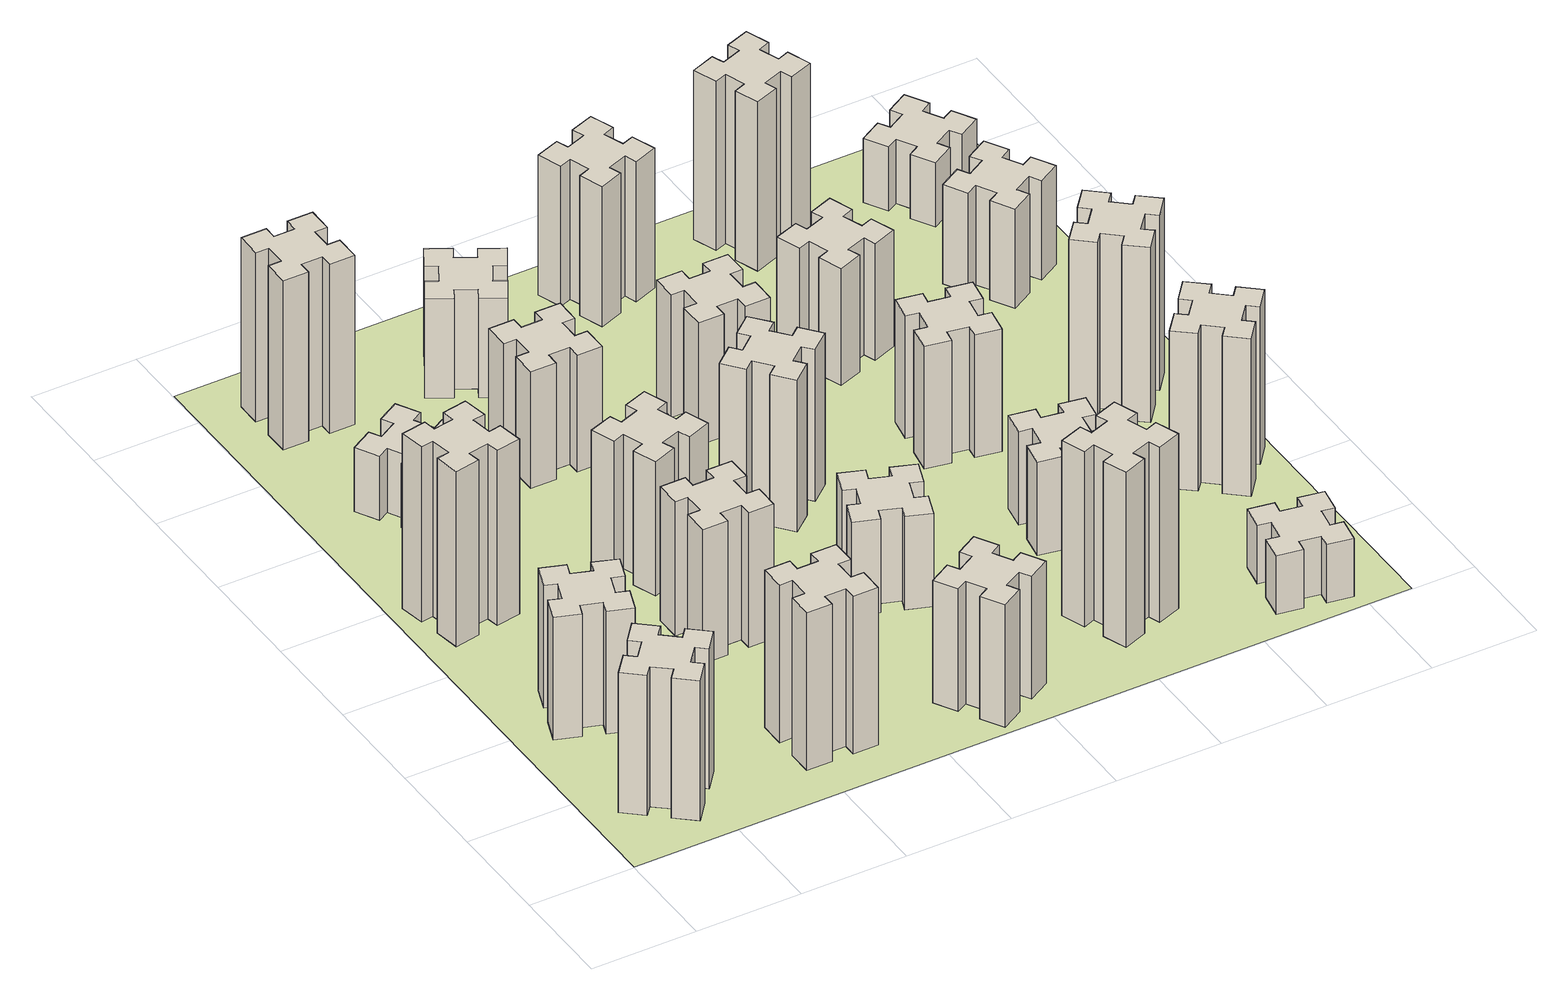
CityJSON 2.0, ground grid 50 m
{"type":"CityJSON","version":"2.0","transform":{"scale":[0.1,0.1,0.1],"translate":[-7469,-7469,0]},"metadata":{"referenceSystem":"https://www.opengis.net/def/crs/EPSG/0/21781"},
"CityObjects":{
"building1":{"type":"Building","attributes":{"class":"1000","function":"1000","usage":"1000","yearOfConstruction":2016,"roofType":"1000","measuredHeight":72,"storeysAboveGround":30,"storeysBelowGround":0},"geometry":[{"type":"Solid","lod":"1","boundaries":[[[[0,1,2,3,4,5,6,7,8,9,10,11,12,13,14,15,16,17,18,19]],[[17,16,20,21]],[[16,15,22,20]],[[15,14,23,22]],[[14,13,24,23]],[[13,12,25,24]],[[12,11,26,25]],[[11,10,27,26]],[[10,9,28,27]],[[9,8,29,28]],[[8,7,30,29]],[[7,6,31,30]],[[6,5,32,31]],[[5,4,33,32]],[[4,3,34,33]],[[3,2,35,34]],[[2,1,36,35]],[[1,0,37,36]],[[0,19,38,37]],[[19,18,39,38]],[[18,17,21,39]],[[24,25,26,27,28,29,30,31,32,33,34,35,36,37,38,39,21,20,22,23]]]]}]},
"building2":{"type":"Building","attributes":{"class":"1000","function":"1000","usage":"1000","yearOfConstruction":2016,"roofType":"1000","measuredHeight":63,"storeysAboveGround":30,"storeysBelowGround":0},"geometry":[{"type":"Solid","lod":"1","boundaries":[[[[40,41,42,43,44,45,46,47,48,49,50,51,52,53,54,55,56,57,58,59]],[[57,56,60,61]],[[56,55,62,60]],[[55,54,63,62]],[[54,53,64,63]],[[53,52,65,64]],[[52,51,66,65]],[[51,50,67,66]],[[50,49,68,67]],[[49,48,69,68]],[[48,47,70,69]],[[47,46,71,70]],[[46,45,72,71]],[[45,44,73,72]],[[44,43,74,73]],[[43,42,75,74]],[[42,41,76,75]],[[41,40,77,76]],[[40,59,78,77]],[[59,58,79,78]],[[58,57,61,79]],[[64,65,66,67,68,69,70,71,72,73,74,75,76,77,78,79,61,60,62,63]]]]}]},
"building3":{"type":"Building","attributes":{"class":"1000","function":"1000","usage":"1000","yearOfConstruction":2016,"roofType":"1000","measuredHeight":90,"storeysAboveGround":30,"storeysBelowGround":0},"geometry":[{"type":"Solid","lod":"1","boundaries":[[[[80,81,82,83,84,85,86,87,88,89,90,91,92,93,94,95,96,97,98,99]],[[97,96,100,101]],[[96,95,102,100]],[[95,94,103,102]],[[94,93,104,103]],[[93,92,105,104]],[[92,91,106,105]],[[91,90,107,106]],[[90,89,108,107]],[[89,88,109,108]],[[88,87,110,109]],[[87,86,111,110]],[[86,85,112,111]],[[85,84,113,112]],[[84,83,114,113]],[[83,82,115,114]],[[82,81,116,115]],[[81,80,117,116]],[[80,99,118,117]],[[99,98,119,118]],[[98,97,101,119]],[[104,105,106,107,108,109,110,111,112,113,114,115,116,117,118,119,101,100,102,103]]]]}]},
"building4":{"type":"Building","attributes":{"class":"1000","function":"1000","usage":"1000","yearOfConstruction":2016,"roofType":"1000","measuredHeight":81,"storeysAboveGround":30,"storeysBelowGround":0},"geometry":[{"type":"Solid","lod":"1","boundaries":[[[[120,121,122,123,124,125,126,127,128,129,130,131,132,133,134,135,136,137,138,139]],[[137,136,140,141]],[[136,135,142,140]],[[135,134,143,142]],[[134,133,144,143]],[[133,132,145,144]],[[132,131,146,145]],[[131,130,147,146]],[[130,129,148,147]],[[129,128,149,148]],[[128,127,150,149]],[[127,126,151,150]],[[126,125,152,151]],[[125,124,153,152]],[[124,123,154,153]],[[123,122,155,154]],[[122,121,156,155]],[[121,120,157,156]],[[120,139,158,157]],[[139,138,159,158]],[[138,137,141,159]],[[144,145,146,147,148,149,150,151,152,153,154,155,156,157,158,159,141,140,142,143]]]]}]},
"building5":{"type":"Building","attributes":{"class":"1000","function":"1000","usage":"1000","yearOfConstruction":2016,"roofType":"1000","measuredHeight":33,"storeysAboveGround":30,"storeysBelowGround":0},"geometry":[{"type":"Solid","lod":"1","boundaries":[[[[160,161,162,163,164,165,166,167,168,169,170,171,172,173,174,175,176,177,178,179]],[[177,176,180,181]],[[176,175,182,180]],[[175,174,183,182]],[[174,173,184,183]],[[173,172,185,184]],[[172,171,186,185]],[[171,170,187,186]],[[170,169,188,187]],[[169,168,189,188]],[[168,167,190,189]],[[167,166,191,190]],[[166,165,192,191]],[[165,164,193,192]],[[164,163,194,193]],[[163,162,195,194]],[[162,161,196,195]],[[161,160,197,196]],[[160,179,198,197]],[[179,178,199,198]],[[178,177,181,199]],[[184,185,186,187,188,189,190,191,192,193,194,195,196,197,198,199,181,180,182,183]]]]}]},
"building6":{"type":"Building","attributes":{"class":"1000","function":"1000","usage":"1000","yearOfConstruction":2016,"roofType":"1000","measuredHeight":87,"storeysAboveGround":30,"storeysBelowGround":0},"geometry":[{"type":"Solid","lod":"1","boundaries":[[[[200,201,202,203,204,205,206,207,208,209,210,211,212,213,214,215,216,217,218,219]],[[217,216,220,221]],[[216,215,222,220]],[[215,214,223,222]],[[214,213,224,223]],[[213,212,225,224]],[[212,211,226,225]],[[211,210,227,226]],[[210,209,228,227]],[[209,208,229,228]],[[208,207,230,229]],[[207,206,231,230]],[[206,205,232,231]],[[205,204,233,232]],[[204,203,234,233]],[[203,202,235,234]],[[202,201,236,235]],[[201,200,237,236]],[[200,219,238,237]],[[219,218,239,238]],[[218,217,221,239]],[[224,225,226,227,228,229,230,231,232,233,234,235,236,237,238,239,221,220,222,223]]]]}]},
"building7":{"type":"Building","attributes":{"class":"1000","function":"1000","usage":"1000","yearOfConstruction":2016,"roofType":"1000","measuredHeight":69,"storeysAboveGround":30,"storeysBelowGround":0},"geometry":[{"type":"Solid","lod":"1","boundaries":[[[[240,241,242,243,244,245,246,247,248,249,250,251,252,253,254,255,256,257,258,259]],[[257,256,260,261]],[[256,255,262,260]],[[255,254,263,262]],[[254,253,264,263]],[[253,252,265,264]],[[252,251,266,265]],[[251,250,267,266]],[[250,249,268,267]],[[249,248,269,268]],[[248,247,270,269]],[[247,246,271,270]],[[246,245,272,271]],[[245,244,273,272]],[[244,243,274,273]],[[243,242,275,274]],[[242,241,276,275]],[[241,240,277,276]],[[240,259,278,277]],[[259,258,279,278]],[[258,257,261,279]],[[264,265,266,267,268,269,270,271,272,273,274,275,276,277,278,279,261,260,262,263]]]]}]},
"building8":{"type":"Building","attributes":{"class":"1000","function":"1000","usage":"1000","yearOfConstruction":2016,"roofType":"1000","measuredHeight":69,"storeysAboveGround":30,"storeysBelowGround":0},"geometry":[{"type":"Solid","lod":"1","boundaries":[[[[280,281,282,283,284,285,286,287,288,289,290,291,292,293,294,295,296,297,298,299]],[[297,296,300,301]],[[296,295,302,300]],[[295,294,303,302]],[[294,293,304,303]],[[293,292,305,304]],[[292,291,306,305]],[[291,290,307,306]],[[290,289,308,307]],[[289,288,309,308]],[[288,287,310,309]],[[287,286,311,310]],[[286,285,312,311]],[[285,284,313,312]],[[284,283,314,313]],[[283,282,315,314]],[[282,281,316,315]],[[281,280,317,316]],[[280,299,318,317]],[[299,298,319,318]],[[298,297,301,319]],[[304,305,306,307,308,309,310,311,312,313,314,315,316,317,318,319,301,300,302,303]]]]}]},
"building9":{"type":"Building","attributes":{"class":"1000","function":"1000","usage":"1000","yearOfConstruction":2016,"roofType":"1000","measuredHeight":60,"storeysAboveGround":30,"storeysBelowGround":0},"geometry":[{"type":"Solid","lod":"1","boundaries":[[[[320,321,322,323,324,325,326,327,328,329,330,331,332,333,334,335,336,337,338,339]],[[337,336,340,341]],[[336,335,342,340]],[[335,334,343,342]],[[334,333,344,343]],[[333,332,345,344]],[[332,331,346,345]],[[331,330,347,346]],[[330,329,348,347]],[[329,328,349,348]],[[328,327,350,349]],[[327,326,351,350]],[[326,325,352,351]],[[325,324,353,352]],[[324,323,354,353]],[[323,322,355,354]],[[322,321,356,355]],[[321,320,357,356]],[[320,339,358,357]],[[339,338,359,358]],[[338,337,341,359]],[[344,345,346,347,348,349,350,351,352,353,354,355,356,357,358,359,341,340,342,343]]]]}]},
"building10":{"type":"Building","attributes":{"class":"1000","function":"1000","usage":"1000","yearOfConstruction":2016,"roofType":"1000","measuredHeight":63,"storeysAboveGround":30,"storeysBelowGround":0},"geometry":[{"type":"Solid","lod":"1","boundaries":[[[[360,361,362,363,364,365,366,367,368,369,370,371,372,373,374,375,376,377,378,379]],[[377,376,380,381]],[[376,375,382,380]],[[375,374,383,382]],[[374,373,384,383]],[[373,372,385,384]],[[372,371,386,385]],[[371,370,387,386]],[[370,369,388,387]],[[369,368,389,388]],[[368,367,390,389]],[[367,366,391,390]],[[366,365,392,391]],[[365,364,393,392]],[[364,363,394,393]],[[363,362,395,394]],[[362,361,396,395]],[[361,360,397,396]],[[360,379,398,397]],[[379,378,399,398]],[[378,377,381,399]],[[384,385,386,387,388,389,390,391,392,393,394,395,396,397,398,399,381,380,382,383]]]]}]},
"building11":{"type":"Building","attributes":{"class":"1000","function":"1000","usage":"1000","yearOfConstruction":2016,"roofType":"1000","measuredHeight":51,"storeysAboveGround":30,"storeysBelowGround":0},"geometry":[{"type":"Solid","lod":"1","boundaries":[[[[400,401,402,403,404,405,406,407,408,409,410,411,412,413,414,415,416,417,418,419]],[[417,416,420,421]],[[416,415,422,420]],[[415,414,423,422]],[[414,413,424,423]],[[413,412,425,424]],[[412,411,426,425]],[[411,410,427,426]],[[410,409,428,427]],[[409,408,429,428]],[[408,407,430,429]],[[407,406,431,430]],[[406,405,432,431]],[[405,404,433,432]],[[404,403,434,433]],[[403,402,435,434]],[[402,401,436,435]],[[401,400,437,436]],[[400,419,438,437]],[[419,418,439,438]],[[418,417,421,439]],[[424,425,426,427,428,429,430,431,432,433,434,435,436,437,438,439,421,420,422,423]]]]}]},
"building12":{"type":"Building","attributes":{"class":"1000","function":"1000","usage":"1000","yearOfConstruction":2016,"roofType":"1000","measuredHeight":48,"storeysAboveGround":30,"storeysBelowGround":0},"geometry":[{"type":"Solid","lod":"1","boundaries":[[[[440,441,442,443,444,445,446,447,448,449,450,451,452,453,454,455,456,457,458,459]],[[457,456,460,461]],[[456,455,462,460]],[[455,454,463,462]],[[454,453,464,463]],[[453,452,465,464]],[[452,451,466,465]],[[451,450,467,466]],[[450,449,468,467]],[[449,448,469,468]],[[448,447,470,469]],[[447,446,471,470]],[[446,445,472,471]],[[445,444,473,472]],[[444,443,474,473]],[[443,442,475,474]],[[442,441,476,475]],[[441,440,477,476]],[[440,459,478,477]],[[459,458,479,478]],[[458,457,461,479]],[[464,465,466,467,468,469,470,471,472,473,474,475,476,477,478,479,461,460,462,463]]]]}]},
"building13":{"type":"Building","attributes":{"class":"1000","function":"1000","usage":"1000","yearOfConstruction":2016,"roofType":"1000","measuredHeight":78,"storeysAboveGround":30,"storeysBelowGround":0},"geometry":[{"type":"Solid","lod":"1","boundaries":[[[[480,481,482,483,484,485,486,487,488,489,490,491,492,493,494,495,496,497,498,499]],[[497,496,500,501]],[[496,495,502,500]],[[495,494,503,502]],[[494,493,504,503]],[[493,492,505,504]],[[492,491,506,505]],[[491,490,507,506]],[[490,489,508,507]],[[489,488,509,508]],[[488,487,510,509]],[[487,486,511,510]],[[486,485,512,511]],[[485,484,513,512]],[[484,483,514,513]],[[483,482,515,514]],[[482,481,516,515]],[[481,480,517,516]],[[480,499,518,517]],[[499,498,519,518]],[[498,497,501,519]],[[504,505,506,507,508,509,510,511,512,513,514,515,516,517,518,519,501,500,502,503]]]]}]},
"building14":{"type":"Building","attributes":{"class":"1000","function":"1000","usage":"1000","yearOfConstruction":2016,"roofType":"1000","measuredHeight":63,"storeysAboveGround":30,"storeysBelowGround":0},"geometry":[{"type":"Solid","lod":"1","boundaries":[[[[520,521,522,523,524,525,526,527,528,529,530,531,532,533,534,535,536,537,538,539]],[[537,536,540,541]],[[536,535,542,540]],[[535,534,543,542]],[[534,533,544,543]],[[533,532,545,544]],[[532,531,546,545]],[[531,530,547,546]],[[530,529,548,547]],[[529,528,549,548]],[[528,527,550,549]],[[527,526,551,550]],[[526,525,552,551]],[[525,524,553,552]],[[524,523,554,553]],[[523,522,555,554]],[[522,521,556,555]],[[521,520,557,556]],[[520,539,558,557]],[[539,538,559,558]],[[538,537,541,559]],[[544,545,546,547,548,549,550,551,552,553,554,555,556,557,558,559,541,540,542,543]]]]}]},
"building15":{"type":"Building","attributes":{"class":"1000","function":"1000","usage":"1000","yearOfConstruction":2016,"roofType":"1000","measuredHeight":90,"storeysAboveGround":30,"storeysBelowGround":0},"geometry":[{"type":"Solid","lod":"1","boundaries":[[[[560,561,562,563,564,565,566,567,568,569,570,571,572,573,574,575,576,577,578,579]],[[577,576,580,581]],[[576,575,582,580]],[[575,574,583,582]],[[574,573,584,583]],[[573,572,585,584]],[[572,571,586,585]],[[571,570,587,586]],[[570,569,588,587]],[[569,568,589,588]],[[568,567,590,589]],[[567,566,591,590]],[[566,565,592,591]],[[565,564,593,592]],[[564,563,594,593]],[[563,562,595,594]],[[562,561,596,595]],[[561,560,597,596]],[[560,579,598,597]],[[579,578,599,598]],[[578,577,581,599]],[[584,585,586,587,588,589,590,591,592,593,594,595,596,597,598,599,581,580,582,583]]]]}]},
"building16":{"type":"Building","attributes":{"class":"1000","function":"1000","usage":"1000","yearOfConstruction":2016,"roofType":"1000","measuredHeight":72,"storeysAboveGround":30,"storeysBelowGround":0},"geometry":[{"type":"Solid","lod":"1","boundaries":[[[[600,601,602,603,604,605,606,607,608,609,610,611,612,613,614,615,616,617,618,619]],[[617,616,620,621]],[[616,615,622,620]],[[615,614,623,622]],[[614,613,624,623]],[[613,612,625,624]],[[612,611,626,625]],[[611,610,627,626]],[[610,609,628,627]],[[609,608,629,628]],[[608,607,630,629]],[[607,606,631,630]],[[606,605,632,631]],[[605,604,633,632]],[[604,603,634,633]],[[603,602,635,634]],[[602,601,636,635]],[[601,600,637,636]],[[600,619,638,637]],[[619,618,639,638]],[[618,617,621,639]],[[624,625,626,627,628,629,630,631,632,633,634,635,636,637,638,639,621,620,622,623]]]]}]},
"building17":{"type":"Building","attributes":{"class":"1000","function":"1000","usage":"1000","yearOfConstruction":2016,"roofType":"1000","measuredHeight":48,"storeysAboveGround":30,"storeysBelowGround":0},"geometry":[{"type":"Solid","lod":"1","boundaries":[[[[640,641,642,643,644,645,646,647,648,649,650,651,652,653,654,655,656,657,658,659]],[[657,656,660,661]],[[656,655,662,660]],[[655,654,663,662]],[[654,653,664,663]],[[653,652,665,664]],[[652,651,666,665]],[[651,650,667,666]],[[650,649,668,667]],[[649,648,669,668]],[[648,647,670,669]],[[647,646,671,670]],[[646,645,672,671]],[[645,644,673,672]],[[644,643,674,673]],[[643,642,675,674]],[[642,641,676,675]],[[641,640,677,676]],[[640,659,678,677]],[[659,658,679,678]],[[658,657,661,679]],[[664,665,666,667,668,669,670,671,672,673,674,675,676,677,678,679,661,660,662,663]]]]}]},
"building18":{"type":"Building","attributes":{"class":"1000","function":"1000","usage":"1000","yearOfConstruction":2016,"roofType":"1000","measuredHeight":63,"storeysAboveGround":30,"storeysBelowGround":0},"geometry":[{"type":"Solid","lod":"1","boundaries":[[[[680,681,682,683,684,685,686,687,688,689,690,691,692,693,694,695,696,697,698,699]],[[697,696,700,701]],[[696,695,702,700]],[[695,694,703,702]],[[694,693,704,703]],[[693,692,705,704]],[[692,691,706,705]],[[691,690,707,706]],[[690,689,708,707]],[[689,688,709,708]],[[688,687,710,709]],[[687,686,711,710]],[[686,685,712,711]],[[685,684,713,712]],[[684,683,714,713]],[[683,682,715,714]],[[682,681,716,715]],[[681,680,717,716]],[[680,699,718,717]],[[699,698,719,718]],[[698,697,701,719]],[[704,705,706,707,708,709,710,711,712,713,714,715,716,717,718,719,701,700,702,703]]]]}]},
"building19":{"type":"Building","attributes":{"class":"1000","function":"1000","usage":"1000","yearOfConstruction":2016,"roofType":"1000","measuredHeight":60,"storeysAboveGround":30,"storeysBelowGround":0},"geometry":[{"type":"Solid","lod":"1","boundaries":[[[[720,721,722,723,724,725,726,727,728,729,730,731,732,733,734,735,736,737,738,739]],[[737,736,740,741]],[[736,735,742,740]],[[735,734,743,742]],[[734,733,744,743]],[[733,732,745,744]],[[732,731,746,745]],[[731,730,747,746]],[[730,729,748,747]],[[729,728,749,748]],[[728,727,750,749]],[[727,726,751,750]],[[726,725,752,751]],[[725,724,753,752]],[[724,723,754,753]],[[723,722,755,754]],[[722,721,756,755]],[[721,720,757,756]],[[720,739,758,757]],[[739,738,759,758]],[[738,737,741,759]],[[744,745,746,747,748,749,750,751,752,753,754,755,756,757,758,759,741,740,742,743]]]]}]},
"building20":{"type":"Building","attributes":{"class":"1000","function":"1000","usage":"1000","yearOfConstruction":2016,"roofType":"1000","measuredHeight":30,"storeysAboveGround":30,"storeysBelowGround":0},"geometry":[{"type":"Solid","lod":"1","boundaries":[[[[760,761,762,763,764,765,766,767,768,769,770,771,772,773,774,775,776,777,778,779]],[[777,776,780,781]],[[776,775,782,780]],[[775,774,783,782]],[[774,773,784,783]],[[773,772,785,784]],[[772,771,786,785]],[[771,770,787,786]],[[770,769,788,787]],[[769,768,789,788]],[[768,767,790,789]],[[767,766,791,790]],[[766,765,792,791]],[[765,764,793,792]],[[764,763,794,793]],[[763,762,795,794]],[[762,761,796,795]],[[761,760,797,796]],[[760,779,798,797]],[[779,778,799,798]],[[778,777,781,799]],[[784,785,786,787,788,789,790,791,792,793,794,795,796,797,798,799,781,780,782,783]]]]}]},
"building21":{"type":"Building","attributes":{"class":"1000","function":"1000","usage":"1000","yearOfConstruction":2016,"roofType":"1000","measuredHeight":87,"storeysAboveGround":30,"storeysBelowGround":0},"geometry":[{"type":"Solid","lod":"1","boundaries":[[[[800,801,802,803,804,805,806,807,808,809,810,811,812,813,814,815,816,817,818,819]],[[817,816,820,821]],[[816,815,822,820]],[[815,814,823,822]],[[814,813,824,823]],[[813,812,825,824]],[[812,811,826,825]],[[811,810,827,826]],[[810,809,828,827]],[[809,808,829,828]],[[808,807,830,829]],[[807,806,831,830]],[[806,805,832,831]],[[805,804,833,832]],[[804,803,834,833]],[[803,802,835,834]],[[802,801,836,835]],[[801,800,837,836]],[[800,819,838,837]],[[819,818,839,838]],[[818,817,821,839]],[[824,825,826,827,828,829,830,831,832,833,834,835,836,837,838,839,821,820,822,823]]]]}]},
"building22":{"type":"Building","attributes":{"class":"1000","function":"1000","usage":"1000","yearOfConstruction":2016,"roofType":"1000","measuredHeight":81,"storeysAboveGround":30,"storeysBelowGround":0},"geometry":[{"type":"Solid","lod":"1","boundaries":[[[[840,841,842,843,844,845,846,847,848,849,850,851,852,853,854,855,856,857,858,859]],[[857,856,860,861]],[[856,855,862,860]],[[855,854,863,862]],[[854,853,864,863]],[[853,852,865,864]],[[852,851,866,865]],[[851,850,867,866]],[[850,849,868,867]],[[849,848,869,868]],[[848,847,870,869]],[[847,846,871,870]],[[846,845,872,871]],[[845,844,873,872]],[[844,843,874,873]],[[843,842,875,874]],[[842,841,876,875]],[[841,840,877,876]],[[840,859,878,877]],[[859,858,879,878]],[[858,857,861,879]],[[864,865,866,867,868,869,870,871,872,873,874,875,876,877,878,879,861,860,862,863]]]]}]},
"building23":{"type":"Building","attributes":{"class":"1000","function":"1000","usage":"1000","yearOfConstruction":2016,"roofType":"1000","measuredHeight":90,"storeysAboveGround":30,"storeysBelowGround":0},"geometry":[{"type":"Solid","lod":"1","boundaries":[[[[880,881,882,883,884,885,886,887,888,889,890,891,892,893,894,895,896,897,898,899]],[[897,896,900,901]],[[896,895,902,900]],[[895,894,903,902]],[[894,893,904,903]],[[893,892,905,904]],[[892,891,906,905]],[[891,890,907,906]],[[890,889,908,907]],[[889,888,909,908]],[[888,887,910,909]],[[887,886,911,910]],[[886,885,912,911]],[[885,884,913,912]],[[884,883,914,913]],[[883,882,915,914]],[[882,881,916,915]],[[881,880,917,916]],[[880,899,918,917]],[[899,898,919,918]],[[898,897,901,919]],[[904,905,906,907,908,909,910,911,912,913,914,915,916,917,918,919,901,900,902,903]]]]}]},
"building24":{"type":"Building","attributes":{"class":"1000","function":"1000","usage":"1000","yearOfConstruction":2016,"roofType":"1000","measuredHeight":51,"storeysAboveGround":30,"storeysBelowGround":0},"geometry":[{"type":"Solid","lod":"1","boundaries":[[[[920,921,922,923,924,925,926,927,928,929,930,931,932,933,934,935,936,937,938,939]],[[937,936,940,941]],[[936,935,942,940]],[[935,934,943,942]],[[934,933,944,943]],[[933,932,945,944]],[[932,931,946,945]],[[931,930,947,946]],[[930,929,948,947]],[[929,928,949,948]],[[928,927,950,949]],[[927,926,951,950]],[[926,925,952,951]],[[925,924,953,952]],[[924,923,954,953]],[[923,922,955,954]],[[922,921,956,955]],[[921,920,957,956]],[[920,939,958,957]],[[939,938,959,958]],[[938,937,941,959]],[[944,945,946,947,948,949,950,951,952,953,954,955,956,957,958,959,941,940,942,943]]]]}]},
"building25":{"type":"Building","attributes":{"class":"1000","function":"1000","usage":"1000","yearOfConstruction":2016,"roofType":"1000","measuredHeight":33,"storeysAboveGround":30,"storeysBelowGround":0},"geometry":[{"type":"Solid","lod":"1","boundaries":[[[[960,961,962,963,964,965,966,967,968,969,970,971,972,973,974,975,976,977,978,979]],[[977,976,980,981]],[[976,975,982,980]],[[975,974,983,982]],[[974,973,984,983]],[[973,972,985,984]],[[972,971,986,985]],[[971,970,987,986]],[[970,969,988,987]],[[969,968,989,988]],[[968,967,990,989]],[[967,966,991,990]],[[966,965,992,991]],[[965,964,993,992]],[[964,963,994,993]],[[963,962,995,994]],[[962,961,996,995]],[[961,960,997,996]],[[960,979,998,997]],[[979,978,999,998]],[[978,977,981,999]],[[984,985,986,987,988,989,990,991,992,993,994,995,996,997,998,999,981,980,982,983]]]]}]},
"landuse1":{"type":"LandUse","attributes":{"name":"plot1","function":"1010"},"geometry":[{"type":"MultiSurface","lod":"1","boundaries":[[[1000,1001,1002,1003]]]}]}
},
"vertices":[
[427,266,0],[492,343,0],[538,304,0],[615,396,0],[523,473,0],[484,427,0],[408,492,0],[446,538,0],[354,615,0],[277,523,0],[323,484,0],[259,408,0],[213,446,0],[136,354,0],[228,277,0],[266,323,0],[343,259,0],[304,213,0],[396,136,0],[473,228,0],[343,259,720],[304,213,720],[266,323,720],[228,277,720],[136,354,720],[213,446,720],[259,408,720],[323,484,720],[277,523,720],[354,615,720],[446,538,720],[408,492,720],[484,427,720],[523,473,720],[615,396,720],[538,304,720],[492,343,720],[427,266,720],[473,228,720],[396,136,720],
[462,931,0],[496,1025,0],[552,1004,0],[593,1117,0],[480,1158,0],[460,1102,0],[366,1136,0],[387,1192,0],[274,1233,0],[233,1120,0],[289,1100,0],[255,1006,0],[199,1027,0],[157,914,0],[270,873,0],[291,929,0],[385,895,0],[364,839,0],[477,797,0],[518,910,0],[385,895,630],[364,839,630],[291,929,630],[270,873,630],[157,914,630],[199,1027,630],[255,1006,630],[289,1100,630],[233,1120,630],[274,1233,630],[387,1192,630],[366,1136,630],[460,1102,630],[480,1158,630],[593,1117,630],[552,1004,630],[496,1025,630],[462,931,630],[518,910,630],[477,797,630],
[305,1972,0],[207,1955,0],[197,2014,0],[78,1993,0],[99,1875,0],[158,1885,0],[176,1787,0],[117,1777,0],[137,1658,0],[256,1679,0],[245,1738,0],[344,1756,0],[354,1697,0],[472,1717,0],[451,1836,0],[392,1825,0],[375,1924,0],[434,1934,0],[413,2052,0],[295,2031,0],[375,1924,900],[434,1934,900],[392,1825,900],[451,1836,900],[472,1717,900],[354,1697,900],[344,1756,900],[245,1738,900],[256,1679,900],[137,1658,900],[117,1777,900],[176,1787,900],[158,1885,900],[99,1875,900],[78,1993,900],[197,2014,900],[207,1955,900],[305,1972,900],[295,2031,900],[413,2052,900],
[1225,325,0],[1225,425,0],[1285,425,0],[1285,545,0],[1165,545,0],[1165,485,0],[1065,485,0],[1065,545,0],[945,545,0],[945,425,0],[1005,425,0],[1005,325,0],[945,325,0],[945,205,0],[1065,205,0],[1065,265,0],[1165,265,0],[1165,205,0],[1285,205,0],[1285,325,0],[1165,265,810],[1165,205,810],[1065,265,810],[1065,205,810],[945,205,810],[945,325,810],[1005,325,810],[1005,425,810],[945,425,810],[945,545,810],[1065,545,810],[1065,485,810],[1165,485,810],[1165,545,810],[1285,545,810],[1285,425,810],[1225,425,810],[1225,325,810],[1285,325,810],[1285,205,810],
[487,2475,0],[574,2525,0],[604,2473,0],[708,2533,0],[648,2637,0],[596,2607,0],[546,2694,0],[598,2724,0],[538,2828,0],[434,2768,0],[464,2716,0],[377,2666,0],[347,2718,0],[243,2658,0],[303,2554,0],[355,2584,0],[405,2497,0],[353,2467,0],[413,2363,0],[517,2423,0],[405,2497,330],[353,2467,330],[355,2584,330],[303,2554,330],[243,2658,330],[347,2718,330],[377,2666,330],[464,2716,330],[434,2768,330],[538,2828,330],[598,2724,330],[546,2694,330],[596,2607,330],[648,2637,330],[708,2533,330],[604,2473,330],[574,2525,330],[487,2475,330],[517,2423,330],[413,2363,330],
[265,3385,0],[265,3285,0],[205,3285,0],[205,3165,0],[325,3165,0],[325,3225,0],[425,3225,0],[425,3165,0],[545,3165,0],[545,3285,0],[485,3285,0],[485,3385,0],[545,3385,0],[545,3505,0],[425,3505,0],[425,3445,0],[325,3445,0],[325,3505,0],[205,3505,0],[205,3385,0],[325,3445,870],[325,3505,870],[425,3445,870],[425,3505,870],[545,3505,870],[545,3385,870],[485,3385,870],[485,3285,870],[545,3285,870],[545,3165,870],[425,3165,870],[425,3225,870],[325,3225,870],[325,3165,870],[205,3165,870],[205,3285,870],[265,3285,870],[265,3385,870],[205,3385,870],[205,3505,870],
[1225,1165,0],[1225,1265,0],[1285,1265,0],[1285,1385,0],[1165,1385,0],[1165,1325,0],[1065,1325,0],[1065,1385,0],[945,1385,0],[945,1265,0],[1005,1265,0],[1005,1165,0],[945,1165,0],[945,1045,0],[1065,1045,0],[1065,1105,0],[1165,1105,0],[1165,1045,0],[1285,1045,0],[1285,1165,0],[1165,1105,690],[1165,1045,690],[1065,1105,690],[1065,1045,690],[945,1045,690],[945,1165,690],[1005,1165,690],[1005,1265,690],[945,1265,690],[945,1385,690],[1065,1385,690],[1065,1325,690],[1165,1325,690],[1165,1385,690],[1285,1385,690],[1285,1265,690],[1225,1265,690],[1225,1165,690],[1285,1165,690],[1285,1045,690],
[1106,1635,0],[1200,1669,0],[1220,1613,0],[1333,1654,0],[1292,1767,0],[1236,1746,0],[1202,1840,0],[1258,1860,0],[1217,1973,0],[1104,1932,0],[1125,1876,0],[1031,1842,0],[1010,1898,0],[897,1857,0],[939,1744,0],[995,1765,0],[1029,1671,0],[973,1650,0],[1014,1537,0],[1127,1579,0],[1029,1671,690],[973,1650,690],[995,1765,690],[939,1744,690],[897,1857,690],[1010,1898,690],[1031,1842,690],[1125,1876,690],[1104,1932,690],[1217,1973,690],[1258,1860,690],[1202,1840,690],[1236,1746,690],[1292,1767,690],[1333,1654,690],[1220,1613,690],[1200,1669,690],[1106,1635,690],[1127,1579,690],[1014,1537,690],
[1005,2645,0],[1005,2545,0],[945,2545,0],[945,2425,0],[1065,2425,0],[1065,2485,0],[1165,2485,0],[1165,2425,0],[1285,2425,0],[1285,2545,0],[1225,2545,0],[1225,2645,0],[1285,2645,0],[1285,2765,0],[1165,2765,0],[1165,2705,0],[1065,2705,0],[1065,2765,0],[945,2765,0],[945,2645,0],[1065,2705,600],[1065,2765,600],[1165,2705,600],[1165,2765,600],[1285,2765,600],[1285,2645,600],[1225,2645,600],[1225,2545,600],[1285,2545,600],[1285,2425,600],[1165,2425,600],[1165,2485,600],[1065,2485,600],[1065,2425,600],[945,2425,600],[945,2545,600],[1005,2545,600],[1005,2645,600],[945,2645,600],[945,2765,600],
[1735,264,0],[1785,177,0],[1733,147,0],[1793,43,0],[1897,103,0],[1867,155,0],[1954,205,0],[1984,153,0],[2088,213,0],[2028,317,0],[1976,287,0],[1926,374,0],[1978,404,0],[1918,508,0],[1814,448,0],[1844,396,0],[1757,346,0],[1727,398,0],[1623,338,0],[1683,234,0],[1757,346,630],[1727,398,630],[1844,396,630],[1814,448,630],[1918,508,630],[1978,404,630],[1926,374,630],[1976,287,630],[2028,317,630],[2088,213,630],[1984,153,630],[1954,205,630],[1867,155,630],[1897,103,630],[1793,43,630],[1733,147,630],[1785,177,630],[1735,264,630],[1683,234,630],[1623,338,630],
[1214,3306,0],[1127,3356,0],[1157,3408,0],[1053,3468,0],[993,3364,0],[1045,3334,0],[995,3247,0],[943,3277,0],[883,3173,0],[987,3113,0],[1017,3165,0],[1104,3115,0],[1074,3063,0],[1178,3003,0],[1238,3107,0],[1186,3137,0],[1236,3224,0],[1288,3194,0],[1348,3298,0],[1244,3358,0],[1236,3224,510],[1288,3194,510],[1186,3137,510],[1238,3107,510],[1178,3003,510],[1074,3063,510],[1104,3115,510],[1017,3165,510],[987,3113,510],[883,3173,510],[943,3277,510],[995,3247,510],[1045,3334,510],[993,3364,510],[1053,3468,510],[1157,3408,510],[1127,3356,510],[1214,3306,510],[1244,3358,510],[1348,3298,510],
[1769,1200,0],[1735,1106,0],[1679,1127,0],[1637,1014,0],[1750,973,0],[1771,1029,0],[1865,995,0],[1844,939,0],[1957,897,0],[1998,1010,0],[1942,1031,0],[1976,1125,0],[2032,1104,0],[2073,1217,0],[1960,1258,0],[1940,1202,0],[1846,1236,0],[1867,1292,0],[1754,1333,0],[1713,1220,0],[1846,1236,480],[1867,1292,480],[1940,1202,480],[1960,1258,480],[2073,1217,480],[2032,1104,480],[1976,1125,480],[1942,1031,480],[1998,1010,480],[1957,897,480],[1844,939,480],[1865,995,480],[1771,1029,480],[1750,973,480],[1637,1014,480],[1679,1127,480],[1735,1106,480],[1769,1200,480],[1713,1220,480],[1754,1333,480],
[1723,1972,0],[1646,1907,0],[1608,1953,0],[1516,1876,0],[1593,1784,0],[1639,1823,0],[1703,1746,0],[1657,1708,0],[1734,1616,0],[1826,1693,0],[1788,1739,0],[1864,1803,0],[1903,1757,0],[1995,1834,0],[1918,1926,0],[1872,1888,0],[1807,1964,0],[1853,2003,0],[1776,2095,0],[1684,2018,0],[1807,1964,780],[1853,2003,780],[1872,1888,780],[1918,1926,780],[1995,1834,780],[1903,1757,780],[1864,1803,780],[1788,1739,780],[1826,1693,780],[1734,1616,780],[1657,1708,780],[1703,1746,780],[1639,1823,780],[1593,1784,780],[1516,1876,780],[1608,1953,780],[1646,1907,780],[1723,1972,780],[1684,2018,780],[1776,2095,780],
[1905,2605,0],[1805,2605,0],[1805,2665,0],[1685,2665,0],[1685,2545,0],[1745,2545,0],[1745,2445,0],[1685,2445,0],[1685,2325,0],[1805,2325,0],[1805,2385,0],[1905,2385,0],[1905,2325,0],[2025,2325,0],[2025,2445,0],[1965,2445,0],[1965,2545,0],[2025,2545,0],[2025,2665,0],[1905,2665,0],[1965,2545,630],[2025,2545,630],[1965,2445,630],[2025,2445,630],[2025,2325,630],[1905,2325,630],[1905,2385,630],[1805,2385,630],[1805,2325,630],[1685,2325,630],[1685,2445,630],[1745,2445,630],[1745,2545,630],[1685,2545,630],[1685,2665,630],[1805,2665,630],[1805,2605,630],[1905,2605,630],[1905,2665,630],[2025,2665,630],
[2475,485,0],[2509,391,0],[2453,370,0],[2494,257,0],[2607,299,0],[2586,355,0],[2680,389,0],[2700,333,0],[2813,374,0],[2772,487,0],[2716,466,0],[2682,560,0],[2738,580,0],[2697,693,0],[2584,652,0],[2605,596,0],[2511,562,0],[2490,618,0],[2377,577,0],[2419,464,0],[2511,562,900],[2490,618,900],[2605,596,900],[2584,652,900],[2697,693,900],[2738,580,900],[2682,560,900],[2716,466,900],[2772,487,900],[2813,374,900],[2700,333,900],[2680,389,900],[2586,355,900],[2607,299,900],[2494,257,900],[2453,370,900],[2509,391,900],[2475,485,900],[2419,464,900],[2377,577,900],
[1865,3556,0],[1771,3522,0],[1750,3578,0],[1637,3537,0],[1679,3424,0],[1735,3445,0],[1769,3351,0],[1713,3330,0],[1754,3217,0],[1867,3259,0],[1846,3315,0],[1940,3349,0],[1960,3293,0],[2073,3334,0],[2032,3447,0],[1976,3426,0],[1942,3520,0],[1998,3540,0],[1957,3653,0],[1844,3612,0],[1942,3520,720],[1998,3540,720],[1976,3426,720],[2032,3447,720],[2073,3334,720],[1960,3293,720],[1940,3349,720],[1846,3315,720],[1867,3259,720],[1754,3217,720],[1713,3330,720],[1769,3351,720],[1735,3445,720],[1679,3424,720],[1637,3537,720],[1750,3578,720],[1771,3522,720],[1865,3556,720],[1844,3612,720],[1957,3653,720],
[2627,1016,0],[2725,998,0],[2715,939,0],[2833,918,0],[2854,1037,0],[2795,1047,0],[2812,1145,0],[2871,1135,0],[2892,1253,0],[2774,1274,0],[2764,1215,0],[2665,1232,0],[2676,1291,0],[2557,1312,0],[2537,1194,0],[2596,1184,0],[2578,1085,0],[2519,1096,0],[2498,977,0],[2617,957,0],[2578,1085,480],[2519,1096,480],[2596,1184,480],[2537,1194,480],[2557,1312,480],[2676,1291,480],[2665,1232,480],[2764,1215,480],[2774,1274,480],[2892,1253,480],[2871,1135,480],[2812,1145,480],[2795,1047,480],[2854,1037,480],[2833,918,480],[2715,939,480],[2725,998,480],[2627,1016,480],[2617,957,480],[2498,977,480],
[2664,1955,0],[2565,1972,0],[2576,2031,0],[2457,2052,0],[2437,1934,0],[2496,1924,0],[2478,1825,0],[2419,1836,0],[2398,1717,0],[2517,1697,0],[2527,1756,0],[2625,1738,0],[2615,1679,0],[2733,1658,0],[2754,1777,0],[2695,1787,0],[2712,1885,0],[2771,1875,0],[2792,1993,0],[2674,2014,0],[2712,1885,630],[2771,1875,630],[2695,1787,630],[2754,1777,630],[2733,1658,630],[2615,1679,630],[2625,1738,630],[2527,1756,630],[2517,1697,630],[2398,1717,630],[2419,1836,630],[2478,1825,630],[2496,1924,630],[2437,1934,630],[2457,2052,630],[2576,2031,630],[2565,1972,630],[2664,1955,630],[2674,2014,630],[2792,1993,630],
[2616,2586,0],[2582,2680,0],[2638,2700,0],[2597,2813,0],[2484,2772,0],[2505,2716,0],[2411,2682,0],[2390,2738,0],[2277,2697,0],[2319,2584,0],[2375,2605,0],[2409,2511,0],[2353,2490,0],[2394,2377,0],[2507,2419,0],[2486,2475,0],[2580,2509,0],[2600,2453,0],[2713,2494,0],[2672,2607,0],[2580,2509,600],[2600,2453,600],[2486,2475,600],[2507,2419,600],[2394,2377,600],[2353,2490,600],[2409,2511,600],[2375,2605,600],[2319,2584,600],[2277,2697,600],[2390,2738,600],[2411,2682,600],[2505,2716,600],[2484,2772,600],[2597,2813,600],[2638,2700,600],[2582,2680,600],[2616,2586,600],[2672,2607,600],[2713,2494,600],
[3435,207,0],[3452,305,0],[3511,295,0],[3532,413,0],[3414,434,0],[3404,375,0],[3305,392,0],[3316,451,0],[3197,472,0],[3177,354,0],[3236,344,0],[3218,245,0],[3159,256,0],[3138,137,0],[3257,117,0],[3267,176,0],[3365,158,0],[3355,99,0],[3473,78,0],[3494,197,0],[3365,158,300],[3355,99,300],[3267,176,300],[3257,117,300],[3138,137,300],[3159,256,300],[3218,245,300],[3236,344,300],[3177,354,300],[3197,472,300],[3316,451,300],[3305,392,300],[3404,375,300],[3414,434,300],[3532,413,300],[3511,295,300],[3452,305,300],[3435,207,300],[3494,197,300],[3473,78,300],
[2716,3426,0],[2682,3520,0],[2738,3540,0],[2697,3653,0],[2584,3612,0],[2605,3556,0],[2511,3522,0],[2490,3578,0],[2377,3537,0],[2419,3424,0],[2475,3445,0],[2509,3351,0],[2453,3330,0],[2494,3217,0],[2607,3259,0],[2586,3315,0],[2680,3349,0],[2700,3293,0],[2813,3334,0],[2772,3447,0],[2680,3349,870],[2700,3293,870],[2586,3315,870],[2607,3259,870],[2494,3217,870],[2453,3330,870],[2509,3351,870],[2475,3445,870],[2419,3424,870],[2377,3537,870],[2490,3578,870],[2511,3522,870],[2605,3556,870],[2584,3612,870],[2697,3653,870],[2738,3540,870],[2682,3520,870],[2716,3426,870],[2772,3447,870],[2813,3334,870],
[3487,1006,0],[3552,1083,0],[3598,1044,0],[3675,1136,0],[3583,1213,0],[3544,1167,0],[3468,1232,0],[3506,1278,0],[3414,1355,0],[3337,1263,0],[3383,1224,0],[3319,1148,0],[3273,1186,0],[3196,1094,0],[3288,1017,0],[3326,1063,0],[3403,999,0],[3364,953,0],[3456,876,0],[3533,968,0],[3403,999,810],[3364,953,810],[3326,1063,810],[3288,1017,810],[3196,1094,810],[3273,1186,810],[3319,1148,810],[3383,1224,810],[3337,1263,810],[3414,1355,810],[3506,1278,810],[3468,1232,810],[3544,1167,810],[3583,1213,810],[3675,1136,810],[3598,1044,810],[3552,1083,810],[3487,1006,810],[3533,968,810],[3456,876,810],
[3226,1703,0],[3303,1639,0],[3264,1593,0],[3356,1516,0],[3433,1608,0],[3387,1646,0],[3452,1723,0],[3498,1684,0],[3575,1776,0],[3483,1853,0],[3444,1807,0],[3368,1872,0],[3406,1918,0],[3314,1995,0],[3237,1903,0],[3283,1864,0],[3219,1788,0],[3173,1826,0],[3096,1734,0],[3188,1657,0],[3219,1788,900],[3173,1826,900],[3283,1864,900],[3237,1903,900],[3314,1995,900],[3406,1918,900],[3368,1872,900],[3444,1807,900],[3483,1853,900],[3575,1776,900],[3498,1684,900],[3452,1723,900],[3387,1646,900],[3433,1608,900],[3356,1516,900],[3264,1593,900],[3303,1639,900],[3226,1703,900],[3188,1657,900],[3096,1734,900],
[3456,2707,0],[3406,2794,0],[3458,2824,0],[3398,2928,0],[3294,2868,0],[3324,2816,0],[3237,2766,0],[3207,2818,0],[3103,2758,0],[3163,2654,0],[3215,2684,0],[3265,2597,0],[3213,2567,0],[3273,2463,0],[3377,2523,0],[3347,2575,0],[3434,2625,0],[3464,2573,0],[3568,2633,0],[3508,2737,0],[3434,2625,510],[3464,2573,510],[3347,2575,510],[3377,2523,510],[3273,2463,510],[3213,2567,510],[3265,2597,510],[3215,2684,510],[3163,2654,510],[3103,2758,510],[3207,2818,510],[3237,2766,510],[3324,2816,510],[3294,2868,510],[3398,2928,510],[3458,2824,510],[3406,2794,510],[3456,2707,510],[3508,2737,510],[3568,2633,510],
[3347,3215,0],[3434,3265,0],[3464,3213,0],[3568,3273,0],[3508,3377,0],[3456,3347,0],[3406,3434,0],[3458,3464,0],[3398,3568,0],[3294,3508,0],[3324,3456,0],[3237,3406,0],[3207,3458,0],[3103,3398,0],[3163,3294,0],[3215,3324,0],[3265,3237,0],[3213,3207,0],[3273,3103,0],[3377,3163,0],[3265,3237,330],[3213,3207,330],[3215,3324,330],[3163,3294,330],[3103,3398,330],[3207,3458,330],[3237,3406,330],[3324,3456,330],[3294,3508,330],[3398,3568,330],[3458,3464,330],[3406,3434,330],[3456,3347,330],[3508,3377,330],[3568,3273,330],[3464,3213,330],[3434,3265,330],[3347,3215,330],[3377,3163,330],[3273,3103,330],
[5,3705,0],[3705,3705,0],[3705,5,0],[5,5,0]
]}
